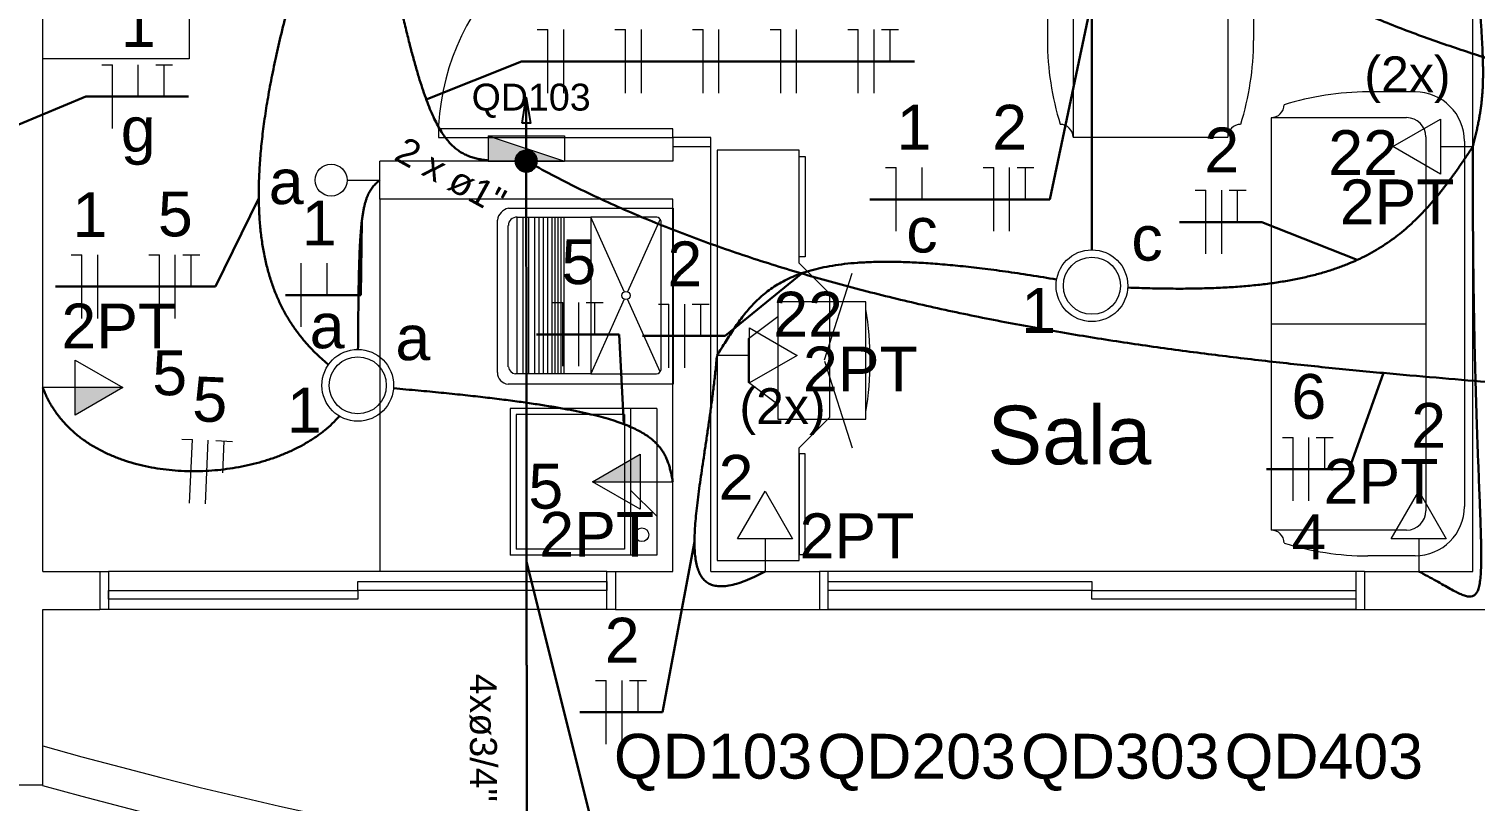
# Model space of a CAD drawing. Header units: inches. Extents: x -3 to 923, y -103 to 154.
# Drawn here: x 24.99 to 30.68, y 37.11 to 40.15 of the extents above; entities that cross this region are included whole.
import ezdxf

# ---------------------------------------------------------------- set-up
doc = ezdxf.new("R2010")
doc.units = ezdxf.units.IN
doc.header["$LTSCALE"] = 10
doc.header["$MEASUREMENT"] = 0
doc.linetypes.add('Dashed', pattern=[0.75, 0.5, -0.25])
for name, color, linetype, lineweight in [('BASE', 8, 'Continuous', 5), ('EL-Condutos', 4, 'Continuous', 30), ('EL-Fios', 9, 'Continuous', 20), ('EL-Pontos', 9, 'Continuous', 20), ('EL-Textos condutos', 7, 'Continuous', 20), ('EL-Textos fios', 2, 'Continuous', 30), ('EL-Textos pontos', 2, 'Continuous', 30), ('MOVEIS', 9, 'Continuous', 20), ('P-SIMBOL', 5, 'Continuous', 20), ('TEXTO', 2, 'Continuous', 20)]:
    doc.layers.add(name, color=color, linetype=linetype, lineweight=lineweight)
doc.styles.add('Arial', font='arial.ttf')
doc.dimstyles.get("Standard").update_dxf_attribs({"dimtxt": 0.18, "dimasz": 0.18, "dimexe": 0.18, "dimexo": 0.0625, "dimgap": 0.09, "dimtad": 0, "dimtih": 1, "dimtoh": 1, "dimdec": 4, "dimzin": 0, "dimdsep": 46, "dimtxsty": 'Standard', "dimcen": 0.09, "dimadec": 0, "dimazin": 0, "dimtfac": 1, "dimtdec": 4, "dimtofl": 0, "dimtmove": 0, "dimatfit": 3, "dimfxl": 0, "dimtolj": 1, "dimtzin": 0, "dimarcsym": 0})

msp = doc.modelspace()

# ---------------------------------------------------------------- hatches: boundary and pattern name
at = {"layer": 'P-SIMBOL', "linetype": 'Continuous'}
for points in [[(26.7983, 39.7287), (26.7983, 39.6288), (27.0992, 39.6288)], [(25.1733, 38.7375), (25.3608, 38.7375), (25.1733, 38.6292)], [(27.3978, 38.3663), (27.2103, 38.3663), (27.3978, 38.4745)]]:
    msp.add_hatch(color=256, dxfattribs=at).paths.add_polyline_path(points)

# ---------------------------------------------------------------- linework, layer by layer
at = {"layer": 'BASE'}
for p, q in [((25.0453, 38.0133), (25.0453, 42.5133)), ((30.6758, 38.0133), (30.6758, 41.3593)), ((27.5258, 39.6863), (27.5258, 39.6288)), ((27.5258, 39.6863), (27.6758, 39.6863)), ((27.6758, 38.0133), (27.6758, 39.6863)), ((27.5258, 39.6288), (26.3718, 39.6288)), ((26.3718, 39.4788), (26.3718, 39.6288)), ((27.5258, 39.4788), (26.3718, 39.4788)), ((26.3718, 39.4788), (26.3718, 38.0133)), ((27.5258, 38.0133), (27.5258, 39.4788)), ((25.0453, 38.0133), (25.2703, 38.0133)), ((25.2703, 38.0133), (25.2703, 37.8633)), ((27.3008, 38.0133), (27.5258, 38.0133)), ((27.3008, 38.0133), (27.3008, 37.8633)), ((27.6758, 38.0133), (28.1028, 38.0133)), ((28.1028, 38.0133), (28.1028, 37.8633)), ((30.2488, 38.0133), (30.6758, 38.0133)), ((30.2488, 38.0133), (30.2488, 37.8633)), ((25.0453, 37.1713), (25.0453, 37.8633)), ((25.0453, 37.8633), (25.2703, 37.8633)), ((27.3008, 37.8633), (28.1028, 37.8633)), ((28.1028, 37.8633), (30.2488, 37.8633)), ((30.2488, 37.8633), (30.9643, 37.8633)), ((25.0453, 37.1713), (24.7278, 37.1713))]:
    msp.add_line(p, q, dxfattribs=at)
at = {"layer": 'BASE', "linetype": 'Continuous'}
for p, q in [((27.2663, 38.0133), (25.3048, 38.0133)), ((30.2143, 38.0133), (28.1373, 38.0133)), ((27.2663, 37.8633), (25.3048, 37.8633)), ((30.2143, 37.8633), (28.1373, 37.8633))]:
    msp.add_line(p, q, dxfattribs=at)
for points in [[(27.5258, 39.7213), (27.5258, 39.7558), (26.6028, 39.7558), (26.6028, 39.7213), (27.5258, 39.7213), (27.5258, 39.7213)], [(26.2853, 37.9038), (25.3048, 37.9038), (25.3048, 37.9383), (26.2853, 37.9383), (26.2853, 37.9038), (26.2853, 37.9038)], [(27.2663, 37.9383), (26.2853, 37.9383), (26.2853, 37.9733), (27.2663, 37.9733), (27.2663, 37.9383), (27.2663, 37.9383)], [(28.1373, 37.9733), (29.1758, 37.9733), (29.1758, 37.9383), (28.1373, 37.9383), (28.1373, 37.9733), (28.1373, 37.9733)], [(29.1758, 37.9383), (30.2143, 37.9383), (30.2143, 37.9038), (29.1758, 37.9038), (29.1758, 37.9383), (29.1758, 37.9383)]]:
    msp.add_lwpolyline(points, close=True, dxfattribs=at)
for points in [[(27.6758, 39.6863), (27.6758, 39.7213), (27.5258, 39.7213), (27.5258, 39.6863)], [(25.2703, 38.0133), (25.3048, 38.0133), (25.3048, 37.8633), (25.2703, 37.8633)], [(27.3008, 37.8633), (27.2663, 37.8633), (27.2663, 38.0133), (27.3008, 38.0133)], [(28.1028, 37.8633), (28.1373, 37.8633), (28.1373, 38.0133), (28.1028, 38.0133)], [(30.2488, 38.0133), (30.2143, 38.0133), (30.2143, 37.8633), (30.2488, 37.8633)]]:
    msp.add_lwpolyline(points, dxfattribs=at)
msp.add_arc((27.5258, 39.7213), 0.923, 90, 180, dxfattribs=at)
at = {"layer": 'BASE'}
for radius, start, end in [(18.558, 254.235, 285.765), (18.708, 254.364, 285.636)]:
    msp.add_arc((30.0873, 55.1868), radius, start, end, dxfattribs=at)
at = {"layer": 'EL-Condutos'}
msp.add_line((26.9488, 39.6288), (26.9488, 39.8788), dxfattribs=at)
at = {"layer": 'EL-Condutos', "const_width": 0.0417}
msp.add_lwpolyline([(26.9696, 39.6288, 1), (26.9279, 39.6288, 1)], format="xyb", close=True, dxfattribs=at)
at = {"layer": 'EL-Condutos'}
msp.add_circle((26.9488, 39.6288), 0.0417, dxfattribs=at)
at = {"layer": 'EL-Condutos', "linetype": 'Continuous'}
for points in [[(29.1758, 41.2482), (29.1758, 41.1568), (29.1758, 41.0707), (29.1758, 40.9895), (29.1758, 40.9129), (29.1758, 40.8405), (29.1758, 40.772), (29.1758, 40.7068), (29.1758, 40.6447), (29.1758, 40.5853), (29.1758, 40.5281), (29.1758, 40.4729), (29.1758, 40.4191), (29.1758, 40.3666), (29.1758, 40.3147), (29.1758, 40.2633), (29.1758, 40.2119), (29.1758, 40.16), (29.1758, 40.1075), (29.1758, 40.0537), (29.1758, 39.9985), (29.1758, 39.9413), (29.1758, 39.8819), (29.1758, 39.8198), (29.1758, 39.7546), (29.1758, 39.6861), (29.1758, 39.6137), (29.1758, 39.5371), (29.1758, 39.4559), (29.1758, 39.3698), (29.1758, 39.2784)], [(29.2156, 41.2539), (29.2601, 41.1364), (29.311, 41.0271), (29.3678, 40.9254), (29.4301, 40.8312), (29.4973, 40.7439), (29.569, 40.6632), (29.6448, 40.5887), (29.7241, 40.5202), (29.8064, 40.4571), (29.8914, 40.3991), (29.9784, 40.3458), (30.0671, 40.297), (30.1569, 40.2521), (30.2474, 40.2108), (30.3381, 40.1728), (30.4285, 40.1377), (30.5182, 40.1051), (30.6066, 40.0746), (30.6933, 40.0458), (30.7778, 40.0185), (30.8596, 39.9921), (30.9383, 39.9664), (31.0133, 39.9409), (31.0842, 39.9154), (31.1506, 39.8893), (31.2119, 39.8624), (31.2676, 39.8342), (31.3174, 39.8044), (31.3606, 39.7727), (31.3969, 39.7386)], [(26.2372, 40.941), (26.1901, 40.8096), (26.1469, 40.6837), (26.1073, 40.5632), (26.0714, 40.4479), (26.0391, 40.3376), (26.0103, 40.2323), (25.9849, 40.1318), (25.9629, 40.0359), (25.9441, 39.9446), (25.9286, 39.8576), (25.9161, 39.7749), (25.9067, 39.6964), (25.9002, 39.6218), (25.8967, 39.551), (25.8959, 39.4839), (25.8979, 39.4204), (25.9025, 39.3603), (25.9097, 39.3035), (25.9194, 39.2498), (25.9316, 39.1992), (25.9461, 39.1514), (25.9628, 39.1064), (25.9818, 39.0639), (26.0029, 39.024), (26.026, 38.9863), (26.0511, 38.9509), (26.0781, 38.9175), (26.1069, 38.886), (26.1374, 38.8562), (26.1696, 38.8281)], [(26.3123, 40.9318), (26.3335, 40.8227), (26.3536, 40.7198), (26.3728, 40.623), (26.3912, 40.5322), (26.4087, 40.447), (26.4256, 40.3673), (26.4417, 40.293), (26.4574, 40.2238), (26.4724, 40.1596), (26.4871, 40.1002), (26.5014, 40.0454), (26.5154, 39.995), (26.5292, 39.9488), (26.5428, 39.9067), (26.5564, 39.8684), (26.5699, 39.8338), (26.5835, 39.8027), (26.5972, 39.7749), (26.6112, 39.7502), (26.6254, 39.7285), (26.64, 39.7095), (26.655, 39.693), (26.6705, 39.679), (26.6865, 39.6671), (26.7032, 39.6573), (26.7206, 39.6493), (26.7388, 39.6429), (26.7578, 39.638), (26.7777, 39.6343), (26.7986, 39.6317)], [(30.6758, 39.6863), (30.6812, 39.7087), (30.6862, 39.73), (30.6908, 39.7504), (30.695, 39.7701), (30.6988, 39.7892), (30.7021, 39.8079), (30.7051, 39.8264), (30.7078, 39.8448), (30.71, 39.8633), (30.7118, 39.8822), (30.7133, 39.9014), (30.7144, 39.9213), (30.7151, 39.942), (30.7155, 39.9636), (30.7155, 39.9864), (30.7152, 40.0104), (30.7145, 40.0359), (30.7134, 40.0631), (30.7121, 40.0921), (30.7104, 40.123), (30.7083, 40.1561), (30.7059, 40.1915), (30.7033, 40.2295), (30.7003, 40.27), (30.6969, 40.3134), (30.6933, 40.3598), (30.6894, 40.4093), (30.6851, 40.4622), (30.6806, 40.5186), (30.6758, 40.5787)], [(29.3179, 39.1309), (29.4044, 39.1281), (29.4864, 39.1267), (29.5642, 39.1268), (29.638, 39.1285), (29.708, 39.1316), (29.7742, 39.1362), (29.8369, 39.1423), (29.8962, 39.1499), (29.9522, 39.159), (30.0053, 39.1696), (30.0554, 39.1816), (30.1028, 39.1951), (30.1476, 39.2101), (30.1901, 39.2265), (30.2303, 39.2444), (30.2684, 39.2638), (30.3046, 39.2846), (30.3391, 39.3069), (30.3719, 39.3306), (30.4034, 39.3557), (30.4336, 39.3824), (30.4627, 39.4104), (30.4909, 39.4399), (30.5183, 39.4708), (30.5451, 39.5032), (30.5715, 39.537), (30.5975, 39.5722), (30.6235, 39.6088), (30.6495, 39.6468), (30.6758, 39.6863)], [(30.4623, 38.0133), (30.4984, 37.9943), (30.531, 37.9762), (30.5602, 37.9597), (30.5862, 37.945), (30.6092, 37.9327), (30.6293, 37.9232), (30.6467, 37.9169), (30.6616, 37.9144), (30.6741, 37.9159), (30.6843, 37.922), (30.6925, 37.9331), (30.6988, 37.9497), (30.7034, 37.9722), (30.7064, 38.001), (30.708, 38.0366), (30.7084, 38.0794), (30.7077, 38.1299), (30.7061, 38.1885), (30.7038, 38.2557), (30.7008, 38.3319), (30.6975, 38.4175), (30.6939, 38.513), (30.6902, 38.6188), (30.6866, 38.7354), (30.6833, 38.8633), (30.6803, 39.0028), (30.6779, 39.1544), (30.6762, 39.3186), (30.6755, 39.4957), (30.6758, 39.6863)], [(32.0948, 38.4616), (32.0984, 38.5032), (32.0801, 38.5398), (32.0408, 38.5719), (31.9816, 38.6001), (31.9037, 38.6247), (31.808, 38.6464), (31.6956, 38.6657), (31.5675, 38.6831), (31.4249, 38.6991), (31.2689, 38.7142), (31.1003, 38.7289), (30.9205, 38.7438), (30.7303, 38.7594), (30.5308, 38.7762), (30.3232, 38.7946), (30.1084, 38.8153), (29.8876, 38.8388), (29.6618, 38.8655), (29.432, 38.896), (29.1994, 38.9308), (28.965, 38.9704), (28.7298, 39.0153), (28.4949, 39.0661), (28.2614, 39.1233), (28.0303, 39.1873), (27.8028, 39.2587), (27.5798, 39.3381), (27.3624, 39.4259), (27.1517, 39.5226), (26.9488, 39.6288)], [(26.2864, 38.8872), (26.2868, 38.9385), (26.2872, 38.9869), (26.2877, 39.0325), (26.2882, 39.0754), (26.2887, 39.1157), (26.2894, 39.1534), (26.2902, 39.1888), (26.2911, 39.2218), (26.2921, 39.2525), (26.2933, 39.2811), (26.2947, 39.3077), (26.2962, 39.3324), (26.2979, 39.3552), (26.2999, 39.3762), (26.302, 39.3956), (26.3044, 39.4135), (26.3071, 39.4298), (26.31, 39.4448), (26.3132, 39.4586), (26.3167, 39.4712), (26.3206, 39.4827), (26.3247, 39.4932), (26.3292, 39.5028), (26.3341, 39.5117), (26.3394, 39.5199), (26.345, 39.5275), (26.351, 39.5345), (26.3575, 39.5412), (26.3644, 39.5476), (26.3718, 39.5538)], [(29.0366, 39.1629), (28.9326, 39.1798), (28.835, 39.1942), (28.7434, 39.2062), (28.6577, 39.2158), (28.5776, 39.2232), (28.5029, 39.2284), (28.4333, 39.2315), (28.3686, 39.2325), (28.3085, 39.2314), (28.2529, 39.2285), (28.2014, 39.2237), (28.1539, 39.217), (28.1101, 39.2087), (28.0697, 39.1986), (28.0326, 39.187), (27.9984, 39.1738), (27.967, 39.1591), (27.9381, 39.143), (27.9114, 39.1256), (27.8868, 39.1068), (27.864, 39.0869), (27.8427, 39.0658), (27.8228, 39.0436), (27.8039, 39.0204), (27.7858, 38.9963), (27.7684, 38.9713), (27.7513, 38.9454), (27.7343, 38.9188), (27.7172, 38.8915), (27.6998, 38.8635)], [(27.8893, 38.0133), (27.8479, 37.9925), (27.8105, 37.9764), (27.7769, 37.9649), (27.747, 37.9577), (27.7206, 37.9548), (27.6975, 37.956), (27.6776, 37.9611), (27.6607, 37.9701), (27.6465, 37.9829), (27.635, 37.9992), (27.626, 38.0189), (27.6193, 38.0419), (27.6147, 38.0681), (27.6121, 38.0973), (27.6113, 38.1294), (27.6121, 38.1642), (27.6144, 38.2017), (27.618, 38.2416), (27.6227, 38.2838), (27.6283, 38.3283), (27.6347, 38.3748), (27.6418, 38.4232), (27.6492, 38.4734), (27.657, 38.5253), (27.6649, 38.5787), (27.6726, 38.6335), (27.6802, 38.6895), (27.6874, 38.7466), (27.6939, 38.8046), (27.6998, 38.8635)], [(25.0453, 38.7375), (25.0632, 38.6963), (25.0847, 38.6581), (25.1097, 38.6227), (25.1379, 38.5902), (25.169, 38.5604), (25.2029, 38.5334), (25.2392, 38.5092), (25.2778, 38.4876), (25.3184, 38.4687), (25.3608, 38.4524), (25.4047, 38.4387), (25.4499, 38.4276), (25.4962, 38.419), (25.5432, 38.4129), (25.5909, 38.4092), (25.6389, 38.4079), (25.687, 38.409), (25.7349, 38.4125), (25.7825, 38.4183), (25.8295, 38.4263), (25.8756, 38.4366), (25.9206, 38.4491), (25.9643, 38.4638), (26.0065, 38.4806), (26.0468, 38.4995), (26.0851, 38.5205), (26.1212, 38.5435), (26.1547, 38.5684), (26.1854, 38.5954), (26.2132, 38.6243)], [(26.4269, 38.7342), (26.5235, 38.7256), (26.6142, 38.7169), (26.699, 38.7082), (26.7783, 38.6994), (26.8521, 38.6905), (26.9208, 38.6816), (26.9844, 38.6725), (27.0432, 38.6632), (27.0975, 38.6538), (27.1473, 38.6441), (27.1929, 38.6342), (27.2345, 38.624), (27.2723, 38.6136), (27.3065, 38.6028), (27.3373, 38.5917), (27.3649, 38.5802), (27.3894, 38.5683), (27.4112, 38.5561), (27.4303, 38.5433), (27.4471, 38.5301), (27.4616, 38.5164), (27.4741, 38.5021), (27.4848, 38.4874), (27.4939, 38.472), (27.5016, 38.456), (27.5081, 38.4394), (27.5135, 38.4222), (27.5181, 38.4043), (27.5222, 38.3857), (27.5258, 38.3663)]]:
    msp.add_spline(points, degree=3, dxfattribs=at)
at = {"layer": 'EL-Condutos', "linetype": 'Dashed'}
msp.add_spline([(26.9515, 36.5245), (26.9513, 36.6686), (26.9512, 36.8037), (26.9511, 36.9305), (26.951, 37.0497), (26.9509, 37.1619), (26.9508, 37.2677), (26.9507, 37.3679), (26.9507, 37.4631), (26.9506, 37.5539), (26.9505, 37.6411), (26.9504, 37.7252), (26.9504, 37.807), (26.9503, 37.8871), (26.9502, 37.9661), (26.9502, 38.0448), (26.9501, 38.1238), (26.95, 38.2037), (26.9499, 38.2852), (26.9499, 38.3689), (26.9498, 38.4556), (26.9497, 38.5459), (26.9496, 38.6404), (26.9495, 38.7398), (26.9495, 38.8448), (26.9494, 38.9561), (26.9493, 39.0742), (26.9492, 39.1999), (26.949, 39.3338), (26.9489, 39.4765), (26.9488, 39.6288)], degree=3, dxfattribs=at)
at = {"layer": 'EL-Fios', "color": 5}
for p, q in [((26.9923, 40.1465), (27.0339, 40.1465)), ((27.0339, 39.8965), (27.0339, 40.1465)), ((27.0964, 39.8965), (27.0964, 40.1465)), ((27.2978, 40.1465), (27.3395, 40.1465)), ((27.3395, 39.8965), (27.3395, 40.1465)), ((27.402, 39.8965), (27.402, 40.1465)), ((27.6034, 40.1465), (27.645, 40.1465)), ((27.645, 39.8965), (27.645, 40.1465)), ((27.7075, 39.8965), (27.7075, 40.1465)), ((27.9089, 40.1465), (27.9506, 40.1465)), ((27.9506, 39.8965), (27.9506, 40.1465)), ((28.0131, 39.8965), (28.0131, 40.1465)), ((28.2145, 40.1465), (28.2561, 40.1465)), ((28.2561, 39.8965), (28.2561, 40.1465)), ((28.3186, 39.8965), (28.3186, 40.1465)), ((28.3478, 40.1465), (28.4145, 40.1465)), ((28.3811, 40.0215), (28.3811, 40.1465)), ((25.278, 40.0076), (25.3197, 40.0076)), ((25.3197, 39.7576), (25.3197, 40.0076)), ((25.4215, 39.8826), (25.4215, 40.0076)), ((25.49, 40.0076), (25.5567, 40.0076)), ((25.5234, 39.8826), (25.5234, 40.0076)), ((28.3634, 39.6032), (28.4051, 39.6032)), ((28.4051, 39.3532), (28.4051, 39.6032)), ((28.5069, 39.4782), (28.5069, 39.6032)), ((28.7477, 39.6032), (28.7893, 39.6032)), ((28.7893, 39.3532), (28.7893, 39.6032)), ((28.8518, 39.3532), (28.8518, 39.6032)), ((28.881, 39.6032), (28.9477, 39.6032)), ((28.9143, 39.4782), (28.9143, 39.6032)), ((29.5825, 39.5139), (29.6241, 39.5139)), ((29.6241, 39.2639), (29.6241, 39.5139)), ((29.6866, 39.2639), (29.6866, 39.5139)), ((29.7158, 39.5139), (29.7825, 39.5139)), ((29.7491, 39.3889), (29.7491, 39.5139)), ((25.1576, 39.2596), (25.1993, 39.2596)), ((25.1993, 39.0095), (25.1993, 39.2596)), ((25.2618, 39.0095), (25.2618, 39.2596)), ((25.4632, 39.2596), (25.5048, 39.2596)), ((25.5048, 39.0095), (25.5048, 39.2596)), ((25.5673, 39.0095), (25.5673, 39.2596)), ((25.5965, 39.2596), (25.6632, 39.2596)), ((25.6298, 39.1345), (25.6298, 39.2596)), ((26.0632, 38.9765), (26.0632, 39.2265)), ((26.165, 39.1015), (26.165, 39.2265)), ((27.0518, 39.0716), (27.0935, 39.0716)), ((27.0935, 38.8216), (27.0935, 39.0716)), ((27.156, 38.8216), (27.156, 39.0716)), ((27.1851, 39.0716), (27.2518, 39.0716)), ((27.2185, 38.9466), (27.2185, 39.0716)), ((27.469, 39.0653), (27.5107, 39.0653)), ((27.5107, 38.8153), (27.5107, 39.0653)), ((27.5732, 38.8153), (27.5732, 39.0653)), ((27.6023, 39.0653), (27.669, 39.0653)), ((27.6357, 38.9403), (27.6357, 39.0653)), ((25.5932, 38.5342), (25.6348, 38.5323)), ((25.6237, 38.2826), (25.6348, 38.5323)), ((25.6862, 38.2798), (25.6972, 38.5296)), ((25.7264, 38.5283), (25.793, 38.5253)), ((25.7541, 38.4019), (25.7597, 38.5268)), ((29.9258, 38.5407), (29.9675, 38.5407)), ((29.9675, 38.2907), (29.9675, 38.5407)), ((30.03, 38.2907), (30.03, 38.5407)), ((30.0592, 38.5407), (30.1258, 38.5407)), ((30.0925, 38.4157), (30.0925, 38.5407)), ((27.2221, 37.5837), (27.2638, 37.5837)), ((27.2638, 37.3337), (27.2638, 37.5837)), ((27.3263, 37.3337), (27.3263, 37.5837)), ((27.3554, 37.5837), (27.4221, 37.5837)), ((27.3888, 37.4587), (27.3888, 37.5837))]:
    msp.add_line(p, q, dxfattribs=at)
at = {"layer": 'EL-Pontos', "linetype": 'Continuous'}
msp.add_circle((26.9488, 39.6288), 0.025, dxfattribs=at)
at = {"layer": 'EL-Textos fios', "color": 3}
for p, q in [((29.1758, 40.2633), (29.0102, 39.4782)), ((26.5552, 39.8715), (26.9298, 40.0215)), ((26.9298, 40.0215), (28.477, 40.0215)), ((24.9513, 39.7726), (25.2155, 39.8826)), ((25.2155, 39.8826), (25.6192, 39.8826)), ((25.8959, 39.4827), (25.7257, 39.1345)), ((29.0102, 39.4782), (28.3009, 39.4782)), ((26.3016, 39.3926), (26.2972, 39.1015)), ((29.845, 39.3889), (29.52, 39.3889)), ((30.2206, 39.2399), (29.845, 39.3889)), ((28.0363, 39.1883), (27.7315, 38.9403)), ((25.7257, 39.1345), (25.0951, 39.1345)), ((26.2972, 39.1015), (26.0007, 39.1015)), ((27.3143, 38.9466), (26.9893, 38.9466)), ((27.3327, 38.5935), (27.3143, 38.9466)), ((27.7315, 38.9403), (27.4065, 38.9403)), ((30.3232, 38.7946), (30.1883, 38.4157)), ((30.1883, 38.4157), (29.8633, 38.4157)), ((27.6113, 38.1294), (27.4846, 37.4587)), ((26.9501, 38.0515), (27.2251, 36.9533)), ((27.4846, 37.4587), (27.1596, 37.4587))]:
    msp.add_line(p, q, dxfattribs=at)
at = {"layer": 'MOVEIS'}
for p, q in [((25.6218, 41.8208), (25.6218, 40.0318)), ((29.0003, 40.2898), (29.0003, 40.1038)), ((29.1018, 40.2558), (29.1018, 39.7228)), ((29.7108, 40.2558), (29.7108, 39.7228)), ((29.8123, 40.2898), (29.8123, 40.1038)), ((25.6218, 40.0318), (25.0453, 40.0318)), ((30.4478, 39.9013), (30.2618, 39.9013)), ((30.4143, 39.7998), (29.8813, 39.7998)), ((29.8813, 39.7998), (29.8813, 38.1758)), ((29.1018, 39.7228), (29.7108, 39.7228)), ((30.4903, 39.7238), (30.4903, 38.2523)), ((30.6423, 39.7068), (30.6423, 38.2693)), ((28.0228, 39.6713), (27.6998, 39.6713)), ((27.6998, 39.6713), (27.6998, 38.0558)), ((28.0228, 39.2273), (28.0228, 39.6713)), ((28.0228, 39.2513), (28.0228, 39.6473)), ((28.0228, 39.6473), (28.0473, 39.6473)), ((28.0473, 39.6473), (28.0473, 39.2513)), ((26.8788, 39.4433), (27.5273, 39.4433)), ((26.9133, 38.7913), (26.9133, 39.4083)), ((26.9363, 38.7913), (26.9363, 39.4083)), ((26.9593, 38.7913), (26.9593, 39.4083)), ((26.9823, 38.7913), (26.9823, 39.4083)), ((26.9998, 38.7913), (26.9998, 39.4083)), ((27.0168, 38.7913), (27.0168, 39.4083)), ((27.0343, 38.7913), (27.0343, 39.4083)), ((27.0513, 38.7913), (27.0513, 39.4083)), ((27.0633, 38.7913), (27.0633, 39.4083)), ((27.0748, 38.7913), (27.0748, 39.4083)), ((27.0863, 38.7913), (27.0863, 39.4083)), ((27.0978, 38.7913), (27.0978, 39.4083)), ((27.3348, 39.1148), (27.2028, 39.4083)), ((27.4763, 39.4003), (27.3478, 39.1143)), ((27.5273, 39.4433), (27.5273, 38.7508)), ((26.8353, 38.7968), (26.8353, 39.3963)), ((28.0473, 39.2513), (28.0228, 39.2513)), ((28.1443, 39.1058), (28.0228, 39.2273)), ((28.1233, 38.8468), (28.2323, 39.1873)), ((27.3348, 39.0853), (27.2028, 38.7913)), ((27.4763, 38.7998), (27.3478, 39.0853)), ((28.1443, 38.6213), (28.1443, 39.1058)), ((29.8813, 38.9878), (30.4903, 38.9878)), ((28.1233, 38.8408), (28.2323, 38.4998)), ((27.5273, 38.7508), (26.8778, 38.7508)), ((27.4628, 38.6548), (26.8858, 38.6548)), ((26.8858, 38.6548), (26.8858, 38.0778)), ((27.3358, 38.6318), (26.9088, 38.6318)), ((26.9088, 38.6318), (26.9088, 38.1008)), ((27.4628, 38.6548), (27.4628, 38.0778)), ((28.0228, 38.5003), (28.1443, 38.6213)), ((28.0228, 38.0558), (28.0228, 38.5003)), ((28.0228, 38.4758), (28.0228, 38.0803)), ((28.0473, 38.4758), (28.0228, 38.4758)), ((28.0473, 38.0803), (28.0473, 38.4758)), ((27.4628, 38.2303), (27.3588, 38.3338)), ((30.4143, 38.1758), (29.8813, 38.1758)), ((27.3358, 38.1008), (26.9088, 38.1008)), ((27.4628, 38.0778), (26.8858, 38.0778)), ((27.6998, 38.0558), (28.0228, 38.0558)), ((28.0228, 38.0803), (28.0473, 38.0803)), ((30.4478, 38.0743), (30.2618, 38.0743))]:
    msp.add_line(p, q, dxfattribs=at)
for points in [[(27.2028, 39.4083), (27.2028, 38.7913), (26.9063, 38.7913)], [(26.9118, 39.4083), (27.2028, 39.4083)], [(27.2028, 39.4083), (27.2028, 38.7913), (27.4618, 38.7913)], [(27.4623, 39.4083), (27.2028, 39.4083)], [(26.8783, 38.8183), (26.8783, 39.3748)], [(27.4798, 38.8088), (27.4798, 39.3923)], [(27.9398, 38.6708), (27.8243, 38.7573), (27.8243, 38.9303), (27.9398, 39.0168)], [(27.3358, 38.6318), (27.3358, 38.1008)], [(27.3588, 38.6548), (27.3588, 38.0778)]]:
    msp.add_lwpolyline(points, dxfattribs=at)
msp.add_lwpolyline([(27.9398, 39.0743), (27.9398, 38.6128), (28.2858, 38.6128), (28.2858, 39.0743), (27.9398, 39.0743), (27.9398, 39.0743)], close=True, dxfattribs=at)
for centre, radius in [((27.3413, 39.0998), 0.0162), ((27.4043, 38.1578), 0.0271)]:
    msp.add_circle(centre, radius, dxfattribs=at)
for centre, radius, start, end in [((30.1198, 40.1068), 1.1194, 180.172, 197.318), ((28.6928, 40.1068), 1.1194, 342.682, 359.828), ((30.2653, 38.7818), 1.1194, 90.1723, 107.318), ((30.4478, 39.7068), 0.1946, 0, 90), ((29.8813, 39.8508), 0.0507, 270.003, 0), ((30.4143, 39.7238), 0.0761, 0, 90), ((29.0508, 39.7228), 0.0507, 0.003, 90), ((29.7613, 39.7228), 0.0507, 90, 179.997), ((26.8908, 39.3883), 0.0562, 102.429, 171.603), ((26.9113, 39.3753), 0.0329, 87.0729, 181.067), ((27.4598, 39.3878), 0.0205, 12.1026, 83.8845), ((27.0943, 38.8438), 1.2086, 350.383, 9.6172), ((26.8813, 38.7968), 0.0462, 180.092, 265.528), ((26.9098, 38.8228), 0.0315, 188.11, 264.315), ((27.4588, 38.8123), 0.0212, 277.018, 350.505), ((30.4478, 38.2693), 0.1946, 270, 0), ((30.4143, 38.2523), 0.0761, 270, 0), ((29.8813, 38.1253), 0.0507, 0, 89.997), ((30.2653, 39.1938), 1.1194, 252.682, 269.828)]:
    msp.add_arc(centre, radius, start, end, dxfattribs=at)
at = {"layer": 'P-SIMBOL'}
for p, q in [((30.3603, 39.6863), (30.5478, 39.7945)), ((30.5478, 39.7945), (30.5478, 39.578)), ((26.7983, 39.7287), (27.0992, 39.7287)), ((26.7983, 39.7287), (26.7983, 39.6288)), ((26.7983, 39.7287), (27.0992, 39.6288)), ((27.0992, 39.7287), (27.0992, 39.6288)), ((30.5478, 39.578), (30.3603, 39.6863)), ((30.5478, 39.6863), (30.6758, 39.6863)), ((26.7983, 39.6288), (27.0992, 39.6288)), ((26.2433, 39.5538), (26.3718, 39.5538)), ((27.8278, 38.7553), (27.8278, 38.9718)), ((27.8278, 38.9718), (28.0153, 38.8635)), ((25.1733, 38.8457), (25.3608, 38.7375)), ((25.1733, 38.6292), (25.1733, 38.8457)), ((27.8278, 38.8635), (27.6998, 38.8635)), ((28.0153, 38.8635), (27.8278, 38.7553)), ((25.1733, 38.7375), (25.0453, 38.7375)), ((25.3608, 38.7375), (25.1733, 38.7375)), ((25.3608, 38.7375), (25.1733, 38.6292)), ((27.2103, 38.3663), (27.3978, 38.4745)), ((27.3978, 38.4745), (27.3978, 38.258)), ((27.2103, 38.3663), (27.3978, 38.3663)), ((27.3978, 38.258), (27.2103, 38.3663)), ((27.3978, 38.3663), (27.5258, 38.3663)), ((27.781, 38.1413), (27.8893, 38.3288)), ((27.8893, 38.3288), (27.9975, 38.1413)), ((30.354, 38.1413), (30.4623, 38.3288)), ((30.4623, 38.3288), (30.5705, 38.1413)), ((27.9975, 38.1413), (27.781, 38.1413)), ((27.8893, 38.1413), (27.8893, 38.0133)), ((30.5705, 38.1413), (30.354, 38.1413)), ((30.4623, 38.1413), (30.4623, 38.0133))]:
    msp.add_line(p, q, dxfattribs=at)
for centre, radius in [((26.1808, 39.5538), 0.0625), ((29.1758, 39.1383), 0.1412), ((29.1758, 39.1383), 0.1125), ((26.2855, 38.746), 0.1412), ((26.2855, 38.746), 0.1125)]:
    msp.add_circle(centre, radius, dxfattribs=at)

# ---------------------------------------------------------------- texts
at = {"layer": 'EL-Textos condutos', "color": 2, "char_height": 0.1059, "attachment_point": 8, "line_spacing_factor": 0.798, "style": 'Arial'}
for s, insert, width, rotation in [('2 x ø1"', (26.6251, 39.5229), 0.508995, 331.206), ('4xø3/4"', (26.7246, 37.3583), 0.247748, 270.169)]:
    msp.add_mtext(s, dxfattribs=dict(at, insert=insert, width=width, rotation=rotation))
at = {"layer": 'EL-Textos fios', "color": 3, "char_height": 0.1765, "attachment_point": 8, "line_spacing_factor": 0.798, "style": 'Arial'}
for s, insert, width in [('1', (25.4213, 40.078), 0.150872), ('2', (28.8518, 39.674), 0.150872), ('g', (25.4213, 39.6123), 0.150872), ('1', (28.4758, 39.674), 0.150872), ('2', (29.6868, 39.5845), 0.150872), ('1', (25.2308, 39.33), 0.150872), ('5', (25.5673, 39.33), 0.150872), ('1', (26.1338, 39.297), 0.150872), ('c', (28.5068, 39.2665), 0.136314), ('5', (27.1558, 39.142), 0.150872), ('2', (27.5733, 39.136), 0.150872), ('a', (26.1648, 38.8895), 0.150872), ('6', (30.0298, 38.6115), 0.150872), ('4', (30.0298, 38.0615), 0.150872), ('2', (27.3263, 37.6545), 0.150872), ('QD103', (27.6843, 37.149), 0.858913), ('QD203', (28.4858, 37.149), 0.858913), ('QD303', (29.2873, 37.149), 0.858913), ('QD403', (30.0888, 37.149), 0.858913)]:
    msp.add_mtext(s, dxfattribs=dict(at, insert=insert, width=width))
at = {"layer": 'EL-Textos fios', "color": 3, "insert": (25.7004, 38.6), "char_height": 0.1765, "width": 0.150872, "attachment_point": 8, "rotation": 357.462, "line_spacing_factor": 0.798, "style": 'Arial'}
msp.add_mtext('5', dxfattribs=at)
at = {"layer": 'EL-Textos pontos', "color": 2, "line_spacing_factor": 0.798, "style": 'Arial'}
for s, insert, char_height, width, attachment_point in [('QD103', (26.7338, 39.7987), 0.1059, 0.515348, 7), ('22', (30.2433, 39.574), 0.1765, 0.301744, 8), ('a', (26.0723, 39.457), 0.1765, 0.150872, 9), ('2PT', (30.3773, 39.38), 0.1765, 0.497614, 8), ('c', (29.3928, 39.2345), 0.1765, 0.136314, 8), ('22', (28.0583, 38.938), 0.1765, 0.301744, 8), ('1', (28.9658, 38.9525), 0.1765, 0.150872, 8), ('2PT', (25.3448, 38.8915), 0.1765, 0.497614, 8), ('a', (26.5023, 38.8425), 0.1765, 0.150872, 8), ('2PT', (28.2643, 38.722), 0.1765, 0.497614, 8), ('5', (25.5453, 38.7045), 0.1765, 0.150872, 8), ('1', (26.0753, 38.56), 0.1765, 0.150872, 8), ('2', (30.5013, 38.5), 0.1765, 0.150872, 8), ('5', (27.0258, 38.258), 0.1765, 0.150872, 8), ('2', (27.7748, 38.2955), 0.1765, 0.150872, 8), ('2PT', (30.3138, 38.2795), 0.1765, 0.497614, 8), ('2PT', (27.2263, 38.071), 0.1765, 0.497614, 8), ('2PT', (28.2508, 38.0655), 0.1765, 0.497614, 8)]:
    msp.add_mtext(s, dxfattribs=dict(at, insert=insert, char_height=char_height, width=width, attachment_point=attachment_point))
at = {"layer": 'P-SIMBOL', "char_height": 0.1412, "width": 0.349743, "line_spacing_factor": 0.798, "style": 'Arial'}
for insert, attachment_point in [((30.5878, 39.8574), 9), ((27.7878, 38.5509), 7)]:
    msp.add_mtext('(2x)', dxfattribs=dict(at, insert=insert, attachment_point=attachment_point))
at = {"layer": 'TEXTO', "insert": (29.0873, 38.4319), "char_height": 0.23076, "width": 0.708763, "attachment_point": 8, "line_spacing_factor": 0.798, "style": 'Arial'}
msp.add_mtext('Sala', dxfattribs=at)

# ---------------------------------------------------------------- leaders
at = {"layer": 'EL-Condutos'}
msp.add_leader([(26.9488, 39.8788), (26.9488, 39.6288)], dimstyle='Standard', override={"dimasz": 0.1, "dimldrblk": 'Closed'}, dxfattribs=at)

doc.saveas('drawing.dxf')
